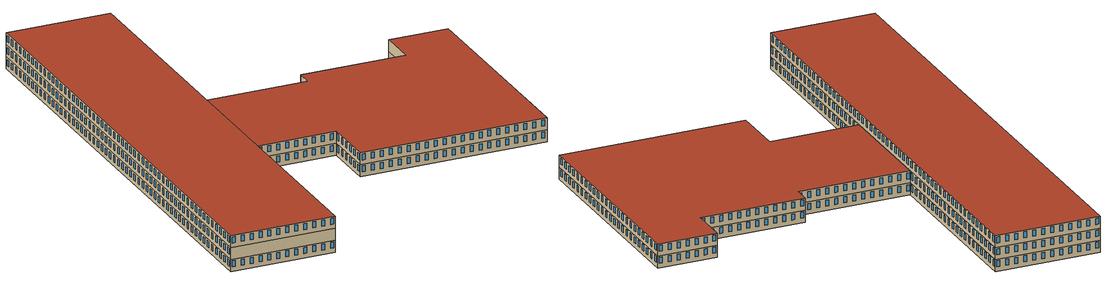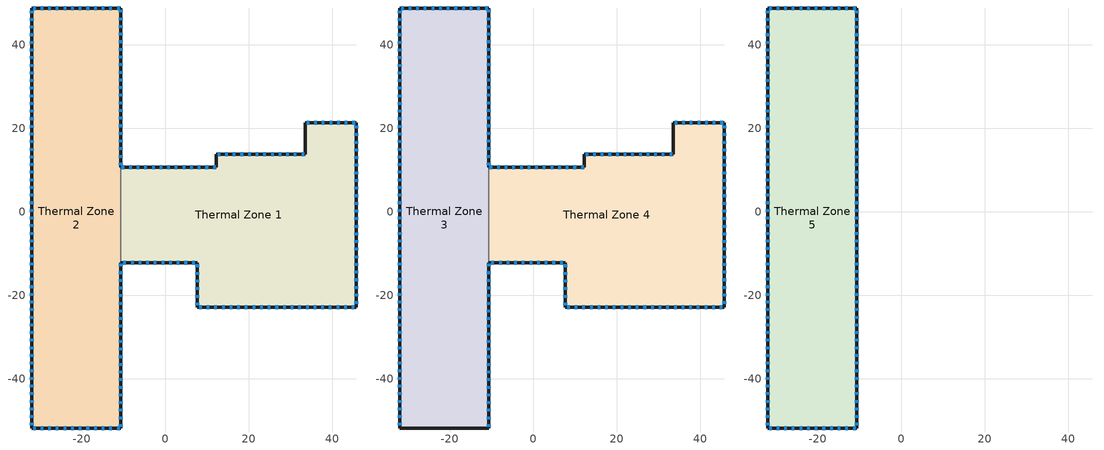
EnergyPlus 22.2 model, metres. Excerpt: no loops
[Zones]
Thermal Zone 1
 floor ground (Typical Insulated Carpeted 6in Slab Floor): 7.62,-22.86 7.62,-12.19 -10.67,-12.19 -10.67,10.67 12.19,10.67 12.19,13.72 33.53,13.72 33.53,21.34 45.72,21.34 45.72,-22.86 z0
 wall outside (Typical Insulated Steel Framed Exterior Wall R-6.41): -10.67,-12.19 7.62,-12.19 7.62,-22.86 45.72,-22.86 45.72,21.34 33.53,21.34 33.53,13.72 12.19,13.72 12.19,10.67 -10.67,10.67 z0:2.44
 wall to Thermal Zone 2 (Typical Interior Wall): -10.67,10.67 -10.67,-12.19 z0:2.44
 window (U 0.62 SHGC 0.41 Simple Glazing Window U-0.62 SHGC 0.41): 7.62,-12.65 7.62,-13.26 / 7.62,-14.48 7.62,-15.09 / 7.62,-16.31 7.62,-16.92 / 7.62,-18.14 7.62,-18.75 / 7.62,-19.96 7.62,-20.57 / 7.62,-21.79 7.62,-22.4 / -10.06,-12.19 -9.45,-12.19 / -8.23,-12.19 -7.62,-12.19 / -6.4,-12.19 -5.79,-12.19 / -4.57,-12.19 -3.96,-12.19 / -2.74,-12.19 -2.13,-12.19 / -0.91,-12.19 -0.3,-12.19 / 0.91,-12.19 1.52,-12.19 / 2.74,-12.19 3.35,-12.19 / 4.57,-12.19 5.18,-12.19 / 6.4,-12.19 7.01,-12.19 / 12.04,10.67 11.43,10.67 / 10.21,10.67 9.6,10.67 / 8.38,10.67 7.77,10.67 / 6.55,10.67 5.94,10.67 / 4.72,10.67 4.11,10.67 / 2.9,10.67 2.29,10.67 / 1.07,10.67 0.46,10.67 / -0.76,10.67 -1.37,10.67 / -2.59,10.67 -3.2,10.67 / -4.42,10.67 -5.03,10.67 / -6.25,10.67 -6.86,10.67 / -8.08,10.67 -8.69,10.67 / -9.91,10.67 -10.52,10.67 / 33.22,13.72 32.61,13.72 / 31.39,13.72 30.78,13.72 / 29.57,13.72 28.96,13.72 / 27.74,13.72 27.13,13.72 / 25.91,13.72 25.3,13.72 / 24.08,13.72 23.47,13.72 / 22.25,13.72 21.64,13.72 / 20.42,13.72 19.81,13.72 / 18.59,13.72 17.98,13.72 / 16.76,13.72 16.15,13.72 / 14.94,13.72 14.33,13.72 / 13.11,13.72 12.5,13.72 / 45.42,21.34 44.81,21.34 / 43.59,21.34 42.98,21.34 / 41.76,21.34 41.15,21.34 / 39.93,21.34 39.32,21.34 / 38.1,21.34 37.49,21.34 / 36.27,21.34 35.66,21.34 / 34.44,21.34 33.83,21.34 / 24.54,-22.86 25.15,-22.86 / 11.73,-22.86 12.34,-22.86 / 28.19,-22.86 28.8,-22.86 / 30.02,-22.86 30.63,-22.86 / 20.88,-22.86 21.49,-22.86 / 39.17,-22.86 39.78,-22.86 / 26.37,-22.86 26.97,-22.86 / 33.68,-22.86 34.29,-22.86 / 37.34,-22.86 37.95,-22.86 / 44.65,-22.86 45.26,-22.86 / 9.91,-22.86 10.52,-22.86 / 13.56,-22.86 14.17,-22.86 / 15.39,-22.86 16,-22.86 / 17.22,-22.86 17.83,-22.86 / 8.08,-22.86 8.69,-22.86 / 31.85,-22.86 32.46,-22.86 / 41,-22.86 41.61,-22.86 / 35.51,-22.86 36.12,-22.86 / 19.05,-22.86 19.66,-22.86 / 42.82,-22.86 43.43,-22.86 / 22.71,-22.86 23.32,-22.86 / 45.72,19.96 45.72,20.57 / 45.72,-5.64 45.72,-5.03 / 45.72,-1.98 45.72,-1.37 / 45.72,-0.15 45.72,0.46 / 45.72,8.99 45.72,9.6 / 45.72,10.82 45.72,11.43 / 45.72,14.48 45.72,15.09 / 45.72,-9.3 45.72,-8.69 / 45.72,-16.61 45.72,-16 / 45.72,7.16 45.72,7.77 / 45.72,18.14 45.72,18.75 / 45.72,-22.1 45.72,-21.49 / 45.72,-18.44 45.72,-17.83 / 45.72,12.65 45.72,13.26 / 45.72,-7.47 45.72,-6.86 / 45.72,-14.78 45.72,-14.17 / 45.72,-12.95 45.72,-12.34 / 45.72,1.68 45.72,2.29 / 45.72,5.33 45.72,5.94 / 45.72,3.51 45.72,4.11 / 45.72,16.31 45.72,16.92 / 45.72,-20.27 45.72,-19.66 / 45.72,-3.81 45.72,-3.2 / 45.72,-11.13 45.72,-10.52 z0.91:2.13
Thermal Zone 2
 floor ground (Typical Insulated Carpeted 6in Slab Floor): -32,-51.82 -32,48.77 -10.67,48.77 -10.67,10.67 -10.67,-12.19 -10.67,-51.82 z0
 wall outside (Typical Insulated Steel Framed Exterior Wall R-6.41): -10.67,10.67 -10.67,48.77 -32,48.77 -32,-51.82 -10.67,-51.82 -10.67,-12.19 z0:2.44
 window (U 0.62 SHGC 0.41 Simple Glazing Window U-0.62 SHGC 0.41): -32,35.36 -32,34.75 / -32,33.53 -32,32.92 / -32,31.7 -32,31.09 / -32,29.87 -32,29.26 / -32,28.04 -32,27.43 / -32,26.21 -32,25.6 / -32,24.38 -32,23.77 / -32,22.56 -32,21.95 / -32,20.73 -32,20.12 / -32,18.9 -32,18.29 / -32,17.07 -32,16.46 / -32,15.24 -32,14.63 / -32,13.41 -32,12.8 / -32,11.58 -32,10.97 / -32,9.75 -32,9.14 / -32,7.92 -32,7.32 / -32,6.1 -32,5.49 / -32,4.27 -32,3.66 / -32,2.44 -32,1.83 / -32,0.61 -32,0 / -32,48.16 -32,47.55 / -32,-1.22 -32,-1.83 / -32,-3.05 -32,-3.66 / -32,-4.88 -32,-5.49 / -32,-6.71 -32,-7.32 / -32,-8.53 -32,-9.14 / -32,-10.36 -32,-10.97 / -32,-12.19 -32,-12.8 / -32,-14.02 -32,-14.63 / -32,-15.85 -32,-16.46 / -32,-17.68 -32,-18.29 / -32,46.33 -32,45.72 / -32,-19.51 -32,-20.12 / -32,-21.34 -32,-21.95 / -32,-23.16 -32,-23.77 / -32,-24.99 -32,-25.6 / -32,-26.82 -32,-27.43 / -32,-28.65 -32,-29.26 / -32,-30.48 -32,-31.09 / -32,-32.31 -32,-32.92 / -32,-34.14 -32,-34.75 / -32,-35.97 -32,-36.58 / -32,44.5 -32,43.89 / -32,-37.8 -32,-38.4 / -32,-39.62 -32,-40.23 / -32,-41.45 -32,-42.06 / -32,-43.28 -32,-43.89 / -32,-45.11 -32,-45.72 / -32,-46.94 -32,-47.55 / -32,-48.77 -32,-49.38 / -32,-50.6 -32,-51.21 / -32,42.67 -32,42.06 / -32,40.84 -32,40.23 / -32,39.01 -32,38.4 / -32,37.19 -32,36.58 / -31.09,48.77 -31.7,48.77 / -29.26,48.77 -29.87,48.77 / -27.43,48.77 -28.04,48.77 / -25.6,48.77 -26.21,48.77 / -23.77,48.77 -24.38,48.77 / -21.95,48.77 -22.56,48.77 / -20.12,48.77 -20.73,48.77 / -18.29,48.77 -18.9,48.77 / -16.46,48.77 -17.07,48.77 / -14.63,48.77 -15.24,48.77 / -12.8,48.77 -13.41,48.77 / -10.97,48.77 -11.58,48.77 / -10.67,11.13 -10.67,11.73 / -10.67,12.95 -10.67,13.56 / -10.67,14.78 -10.67,15.39 / -10.67,16.61 -10.67,17.22 / -10.67,18.44 -10.67,19.05 / -10.67,20.27 -10.67,20.88 / -10.67,22.1 -10.67,22.71 / -10.67,23.93 -10.67,24.54 / -10.67,25.76 -10.67,26.37 / -10.67,27.58 -10.67,28.19 / -10.67,29.41 -10.67,30.02 / -10.67,31.24 -10.67,31.85 / -10.67,33.07 -10.67,33.68 / -10.67,34.9 -10.67,35.51 / -10.67,36.73 -10.67,37.34 / -10.67,38.56 -10.67,39.17 / -10.67,40.39 -10.67,41 / -10.67,42.21 -10.67,42.82 / -10.67,44.04 -10.67,44.65 / -10.67,45.87 -10.67,46.48 / -10.67,47.7 -10.67,48.31 / -18.9,-51.82 -18.29,-51.82 / -13.41,-51.82 -12.8,-51.82 / -11.58,-51.82 -10.97,-51.82 / -15.24,-51.82 -14.63,-51.82 / -31.7,-51.82 -31.09,-51.82 / -28.04,-51.82 -27.43,-51.82 / -26.21,-51.82 -25.6,-51.82 / -20.73,-51.82 -20.12,-51.82 / -17.07,-51.82 -16.46,-51.82 / -22.56,-51.82 -21.95,-51.82 / -29.87,-51.82 -29.26,-51.82 / -24.38,-51.82 -23.77,-51.82 / -10.67,-42.37 -10.67,-41.76 / -10.67,-40.54 -10.67,-39.93 / -10.67,-38.71 -10.67,-38.1 / -10.67,-36.88 -10.67,-36.27 / -10.67,-35.05 -10.67,-34.44 / -10.67,-33.22 -10.67,-32.61 / -10.67,-18.59 -10.67,-17.98 / -10.67,-29.57 -10.67,-28.96 / -10.67,-27.74 -10.67,-27.13 / -10.67,-22.25 -10.67,-21.64 / -10.67,-24.08 -10.67,-23.47 / -10.67,-31.39 -10.67,-30.78 / -10.67,-14.94 -10.67,-14.33 / -10.67,-13.11 -10.67,-12.5 / -10.67,-20.42 -10.67,-19.81 / -10.67,-16.76 -10.67,-16.15 / -10.67,-25.91 -10.67,-25.3 / -10.67,-51.51 -10.67,-50.9 / -10.67,-49.68 -10.67,-49.07 / -10.67,-47.85 -10.67,-47.24 / -10.67,-46.02 -10.67,-45.42 / -10.67,-44.2 -10.67,-43.59 z0.91:2.13
Thermal Zone 3
 floor to Thermal Zone 2 (Typical Interior Floor): -32,-51.82 -32,48.77 -10.67,48.77 -10.67,10.67 -10.67,-12.19 -10.67,-51.82 z2.44
 wall outside (Typical Insulated Steel Framed Exterior Wall R-6.41): -10.67,10.67 -10.67,48.77 -32,48.77 -32,-51.82 -10.67,-51.82 -10.67,-12.19 z2.44:4.88
 wall to Thermal Zone 4 (Typical Interior Wall): -10.67,-12.19 -10.67,10.67 z2.44:4.88
 window (U 0.62 SHGC 0.41 Simple Glazing Window U-0.62 SHGC 0.41): -32,48.16 -32,47.55 / -32,46.33 -32,45.72 / -32,44.5 -32,43.89 / -32,42.67 -32,42.06 / -32,40.84 -32,40.23 / -32,39.01 -32,38.4 / -32,37.19 -32,36.58 / -32,35.36 -32,34.75 / -32,33.53 -32,32.92 / -32,31.7 -32,31.09 / -32,29.87 -32,29.26 / -32,28.04 -32,27.43 / -32,26.21 -32,25.6 / -32,24.38 -32,23.77 / -32,22.56 -32,21.95 / -32,20.73 -32,20.12 / -32,18.9 -32,18.29 / -32,17.07 -32,16.46 / -32,15.24 -32,14.63 / -32,13.41 -32,12.8 / -32,11.58 -32,10.97 / -32,9.75 -32,9.14 / -32,7.92 -32,7.32 / -32,6.1 -32,5.49 / -32,4.27 -32,3.66 / -32,2.44 -32,1.83 / -32,0.61 -32,0 / -32,-1.22 -32,-1.83 / -32,-3.05 -32,-3.66 / -32,-4.88 -32,-5.49 / -32,-6.71 -32,-7.32 / -32,-8.53 -32,-9.14 / -32,-10.36 -32,-10.97 / -32,-12.19 -32,-12.8 / -32,-14.02 -32,-14.63 / -32,-15.85 -32,-16.46 / -32,-17.68 -32,-18.29 / -32,-19.51 -32,-20.12 / -32,-21.34 -32,-21.95 / -32,-23.16 -32,-23.77 / -32,-24.99 -32,-25.6 / -32,-26.82 -32,-27.43 / -32,-28.65 -32,-29.26 / -32,-30.48 -32,-31.09 / -32,-32.31 -32,-32.92 / -32,-34.14 -32,-34.75 / -32,-35.97 -32,-36.58 / -32,-37.8 -32,-38.4 / -32,-39.62 -32,-40.23 / -32,-41.45 -32,-42.06 / -32,-43.28 -32,-43.89 / -32,-45.11 -32,-45.72 / -32,-46.94 -32,-47.55 / -32,-48.77 -32,-49.38 / -32,-50.6 -32,-51.21 / -31.09,48.77 -31.7,48.77 / -29.26,48.77 -29.87,48.77 / -27.43,48.77 -28.04,48.77 / -25.6,48.77 -26.21,48.77 / -23.77,48.77 -24.38,48.77 / -21.95,48.77 -22.56,48.77 / -20.12,48.77 -20.73,48.77 / -18.29,48.77 -18.9,48.77 / -16.46,48.77 -17.07,48.77 / -14.63,48.77 -15.24,48.77 / -12.8,48.77 -13.41,48.77 / -10.97,48.77 -11.58,48.77 / -10.67,11.13 -10.67,11.73 / -10.67,12.95 -10.67,13.56 / -10.67,14.78 -10.67,15.39 / -10.67,16.61 -10.67,17.22 / -10.67,18.44 -10.67,19.05 / -10.67,20.27 -10.67,20.88 / -10.67,22.1 -10.67,22.71 / -10.67,23.93 -10.67,24.54 / -10.67,25.76 -10.67,26.37 / -10.67,27.58 -10.67,28.19 / -10.67,29.41 -10.67,30.02 / -10.67,31.24 -10.67,31.85 / -10.67,33.07 -10.67,33.68 / -10.67,34.9 -10.67,35.51 / -10.67,36.73 -10.67,37.34 / -10.67,38.56 -10.67,39.17 / -10.67,40.39 -10.67,41 / -10.67,42.21 -10.67,42.82 / -10.67,44.04 -10.67,44.65 / -10.67,45.87 -10.67,46.48 / -10.67,47.7 -10.67,48.31 / -10.67,-51.51 -10.67,-50.9 / -10.67,-49.68 -10.67,-49.07 / -10.67,-47.85 -10.67,-47.24 / -10.67,-46.02 -10.67,-45.42 / -10.67,-44.2 -10.67,-43.59 / -10.67,-42.37 -10.67,-41.76 / -10.67,-40.54 -10.67,-39.93 / -10.67,-38.71 -10.67,-38.1 / -10.67,-36.88 -10.67,-36.27 / -10.67,-35.05 -10.67,-34.44 / -10.67,-33.22 -10.67,-32.61 / -10.67,-31.39 -10.67,-30.78 / -10.67,-29.57 -10.67,-28.96 / -10.67,-27.74 -10.67,-27.13 / -10.67,-25.91 -10.67,-25.3 / -10.67,-24.08 -10.67,-23.47 / -10.67,-22.25 -10.67,-21.64 / -10.67,-20.42 -10.67,-19.81 / -10.67,-18.59 -10.67,-17.98 / -10.67,-16.76 -10.67,-16.15 / -10.67,-14.94 -10.67,-14.33 / -10.67,-13.11 -10.67,-12.5 z3.35:4.57
Thermal Zone 4
 floor to Thermal Zone 1 (Typical Interior Floor): 7.62,-22.86 7.62,-12.19 -10.67,-12.19 -10.67,10.67 12.19,10.67 12.19,13.72 33.53,13.72 33.53,21.34 45.72,21.34 45.72,-22.86 z2.44
 wall outside (Typical Insulated Steel Framed Exterior Wall R-6.41): -10.67,-12.19 7.62,-12.19 7.62,-22.86 45.72,-22.86 45.72,21.34 33.53,21.34 33.53,13.72 12.19,13.72 12.19,10.67 -10.67,10.67 z2.44:4.88
 window (U 0.62 SHGC 0.41 Simple Glazing Window U-0.62 SHGC 0.41): 7.62,-12.65 7.62,-13.26 / 7.62,-14.48 7.62,-15.09 / 7.62,-16.31 7.62,-16.92 / 7.62,-18.14 7.62,-18.75 / 7.62,-19.96 7.62,-20.57 / 7.62,-21.79 7.62,-22.4 / -10.06,-12.19 -9.45,-12.19 / -8.23,-12.19 -7.62,-12.19 / -6.4,-12.19 -5.79,-12.19 / -4.57,-12.19 -3.96,-12.19 / -2.74,-12.19 -2.13,-12.19 / 0.91,-12.19 1.52,-12.19 / 2.74,-12.19 3.35,-12.19 / 4.57,-12.19 5.18,-12.19 / 6.4,-12.19 7.01,-12.19 / -0.91,-12.19 -0.3,-12.19 / 24.08,13.72 23.47,13.72 / 16.76,13.72 16.15,13.72 / 13.11,13.72 12.5,13.72 / 27.74,13.72 27.13,13.72 / 31.39,13.72 30.78,13.72 / 22.25,13.72 21.64,13.72 / 20.42,13.72 19.81,13.72 / 25.91,13.72 25.3,13.72 / 18.59,13.72 17.98,13.72 / 14.94,13.72 14.33,13.72 / 33.22,13.72 32.61,13.72 / 29.57,13.72 28.96,13.72 / 39.93,21.34 39.32,21.34 / 36.27,21.34 35.66,21.34 / 41.76,21.34 41.15,21.34 / 38.1,21.34 37.49,21.34 / 45.42,21.34 44.81,21.34 / 43.59,21.34 42.98,21.34 / 34.44,21.34 33.83,21.34 / 45.72,12.65 45.72,13.26 / 45.72,-0.15 45.72,0.46 / 45.72,1.68 45.72,2.29 / 45.72,10.82 45.72,11.43 / 45.72,16.31 45.72,16.92 / 45.72,-11.13 45.72,-10.52 / 45.72,-5.64 45.72,-5.03 / 45.72,3.51 45.72,4.11 / 45.72,8.99 45.72,9.6 / 45.72,14.48 45.72,15.09 / 45.72,5.33 45.72,5.94 / 45.72,-3.81 45.72,-3.2 / 45.72,18.14 45.72,18.75 / 45.72,-20.27 45.72,-19.66 / 45.72,19.96 45.72,20.57 / 45.72,-18.44 45.72,-17.83 / 45.72,-22.1 45.72,-21.49 / 45.72,-16.61 45.72,-16 / 45.72,-14.78 45.72,-14.17 / 45.72,-12.95 45.72,-12.34 / 45.72,-9.3 45.72,-8.69 / 45.72,-7.47 45.72,-6.86 / 45.72,-1.98 45.72,-1.37 / 45.72,7.16 45.72,7.77 / 8.08,-22.86 8.69,-22.86 / 9.91,-22.86 10.52,-22.86 / 11.73,-22.86 12.34,-22.86 / 13.56,-22.86 14.17,-22.86 / 15.39,-22.86 16,-22.86 / 39.17,-22.86 39.78,-22.86 / 20.88,-22.86 21.49,-22.86 / 19.05,-22.86 19.66,-22.86 / 44.65,-22.86 45.26,-22.86 / 31.85,-22.86 32.46,-22.86 / 26.37,-22.86 26.97,-22.86 / 17.22,-22.86 17.83,-22.86 / 24.54,-22.86 25.15,-22.86 / 37.34,-22.86 37.95,-22.86 / 33.68,-22.86 34.29,-22.86 / 35.51,-22.86 36.12,-22.86 / 41,-22.86 41.61,-22.86 / 28.19,-22.86 28.8,-22.86 / 42.82,-22.86 43.43,-22.86 / 30.02,-22.86 30.63,-22.86 / 22.71,-22.86 23.32,-22.86 / 12.04,10.67 11.43,10.67 / 10.21,10.67 9.6,10.67 / 8.38,10.67 7.77,10.67 / 6.55,10.67 5.94,10.67 / 4.72,10.67 4.11,10.67 / -4.42,10.67 -5.03,10.67 / -0.76,10.67 -1.37,10.67 / -2.59,10.67 -3.2,10.67 / -6.25,10.67 -6.86,10.67 / 1.07,10.67 0.46,10.67 / -9.91,10.67 -10.52,10.67 / 2.9,10.67 2.29,10.67 / -8.08,10.67 -8.69,10.67 z3.35:4.57
 roof outside (Typical IEAD Roof R-13.89): 45.72,-22.86 45.72,21.34 33.53,21.34 33.53,13.72 12.19,13.72 12.19,10.67 -10.67,10.67 -10.67,-12.19 7.62,-12.19 7.62,-22.86 z4.88
Thermal Zone 5
 floor to Thermal Zone 3 (Typical Interior Floor): -32,-51.82 -32,48.77 -10.67,48.77 -10.67,-51.82 z4.88
 wall outside (Typical Insulated Steel Framed Exterior Wall R-6.41): -32,48.77 -32,-51.82 -10.67,-51.82 -10.67,48.77 -32,48.77 z4.88:7.32
 window (U 0.62 SHGC 0.41 Simple Glazing Window U-0.62 SHGC 0.41): -32,48.16 -32,47.55 / -32,46.33 -32,45.72 / -32,44.5 -32,43.89 / -32,42.67 -32,42.06 / -32,40.84 -32,40.23 / -32,39.01 -32,38.4 / -32,37.19 -32,36.58 / -32,35.36 -32,34.75 / -32,33.53 -32,32.92 / -32,31.7 -32,31.09 / -32,29.87 -32,29.26 / -32,28.04 -32,27.43 / -32,26.21 -32,25.6 / -32,24.38 -32,23.77 / -32,22.56 -32,21.95 / -32,20.73 -32,20.12 / -32,18.9 -32,18.29 / -32,17.07 -32,16.46 / -32,15.24 -32,14.63 / -32,13.41 -32,12.8 / -32,11.58 -32,10.97 / -32,9.75 -32,9.14 / -32,7.92 -32,7.32 / -32,6.1 -32,5.49 / -32,4.27 -32,3.66 / -32,2.44 -32,1.83 / -32,0.61 -32,0 / -32,-1.22 -32,-1.83 / -32,-3.05 -32,-3.66 / -32,-4.88 -32,-5.49 / -32,-6.71 -32,-7.32 / -32,-8.53 -32,-9.14 / -32,-10.36 -32,-10.97 / -32,-12.19 -32,-12.8 / -32,-14.02 -32,-14.63 / -32,-15.85 -32,-16.46 / -32,-17.68 -32,-18.29 / -32,-19.51 -32,-20.12 / -32,-21.34 -32,-21.95 / -32,-23.16 -32,-23.77 / -32,-24.99 -32,-25.6 / -32,-26.82 -32,-27.43 / -32,-28.65 -32,-29.26 / -32,-30.48 -32,-31.09 / -32,-32.31 -32,-32.92 / -32,-34.14 -32,-34.75 / -32,-35.97 -32,-36.58 / -32,-37.8 -32,-38.4 / -32,-39.62 -32,-40.23 / -32,-41.45 -32,-42.06 / -32,-43.28 -32,-43.89 / -32,-45.11 -32,-45.72 / -32,-46.94 -32,-47.55 / -32,-48.77 -32,-49.38 / -32,-50.6 -32,-51.21 / -31.09,48.77 -31.7,48.77 / -29.26,48.77 -29.87,48.77 / -27.43,48.77 -28.04,48.77 / -25.6,48.77 -26.21,48.77 / -23.77,48.77 -24.38,48.77 / -21.95,48.77 -22.56,48.77 / -20.12,48.77 -20.73,48.77 / -18.29,48.77 -18.9,48.77 / -16.46,48.77 -17.07,48.77 / -14.63,48.77 -15.24,48.77 / -12.8,48.77 -13.41,48.77 / -10.97,48.77 -11.58,48.77 / -10.67,-51.21 -10.67,-50.6 / -10.67,-49.38 -10.67,-48.77 / -10.67,-47.55 -10.67,-46.94 / -10.67,-45.72 -10.67,-45.11 / -10.67,-43.89 -10.67,-43.28 / -10.67,-42.06 -10.67,-41.45 / -10.67,-40.23 -10.67,-39.62 / -10.67,-38.4 -10.67,-37.8 / -10.67,-36.58 -10.67,-35.97 / -10.67,-34.75 -10.67,-34.14 / -10.67,-32.92 -10.67,-32.31 / -10.67,-31.09 -10.67,-30.48 / -10.67,-29.26 -10.67,-28.65 / -10.67,-27.43 -10.67,-26.82 / -10.67,-25.6 -10.67,-24.99 / -10.67,-23.77 -10.67,-23.16 / -10.67,-21.95 -10.67,-21.34 / -10.67,-20.12 -10.67,-19.51 / -10.67,-18.29 -10.67,-17.68 / -10.67,-16.46 -10.67,-15.85 / -10.67,-14.63 -10.67,-14.02 / -10.67,-12.8 -10.67,-12.19 / -10.67,-10.97 -10.67,-10.36 / -10.67,-9.14 -10.67,-8.53 / -10.67,-7.32 -10.67,-6.71 / -10.67,-5.49 -10.67,-4.88 / -10.67,-3.66 -10.67,-3.05 / -10.67,-1.83 -10.67,-1.22 / -10.67,0 -10.67,0.61 / -10.67,1.83 -10.67,2.44 / -10.67,3.66 -10.67,4.27 / -10.67,5.49 -10.67,6.1 / -10.67,7.32 -10.67,7.92 / -10.67,9.14 -10.67,9.75 / -10.67,10.97 -10.67,11.58 / -10.67,12.8 -10.67,13.41 / -10.67,14.63 -10.67,15.24 / -10.67,16.46 -10.67,17.07 / -10.67,18.29 -10.67,18.9 / -10.67,20.12 -10.67,20.73 / -10.67,21.95 -10.67,22.56 / -10.67,23.77 -10.67,24.38 / -10.67,25.6 -10.67,26.21 / -10.67,27.43 -10.67,28.04 / -10.67,29.26 -10.67,29.87 / -10.67,31.09 -10.67,31.7 / -10.67,32.92 -10.67,33.53 / -10.67,34.75 -10.67,35.36 / -10.67,36.58 -10.67,37.19 / -10.67,38.4 -10.67,39.01 / -10.67,40.23 -10.67,40.84 / -10.67,42.06 -10.67,42.67 / -10.67,43.89 -10.67,44.5 / -10.67,45.72 -10.67,46.33 / -10.67,47.55 -10.67,48.16 / -11.58,-51.82 -10.97,-51.82 / -13.41,-51.82 -12.8,-51.82 / -15.24,-51.82 -14.63,-51.82 / -17.07,-51.82 -16.46,-51.82 / -18.9,-51.82 -18.29,-51.82 / -20.73,-51.82 -20.12,-51.82 / -22.56,-51.82 -21.95,-51.82 / -24.38,-51.82 -23.77,-51.82 / -26.21,-51.82 -25.6,-51.82 / -28.04,-51.82 -27.43,-51.82 / -29.87,-51.82 -29.26,-51.82 / -31.7,-51.82 -31.09,-51.82 z5.79:7.01
 roof outside (Typical IEAD Roof R-13.89): -10.67,-51.82 -10.67,48.77 -32,48.77 -32,-51.82 z7.32
[Building]
PrimarySchool DOE Ref Pre-1980 5A: North Axis {deg}=-9.80221
[Site:Location]
Stewart Field: Latitude {deg}=41.5; Longitude {deg}=-74.1; Time Zone {hr}=-5; Elevation {m}=177
[SizingPeriod:DesignDay] Day of Month=21; Dry-Bulb Temperature Range Modifier Type=DefaultMultipliers; Barometric Pressure {Pa}=99217; Rain Indicator=No; Snow Indicator=No; Daylight Saving Time Indicator=No; Begin Environment Reset Mode=FullResetAtBeginEnvironment
Name | Month | Day Type | Maximum Dry-Bulb Temperature {C} | Daily Dry-Bulb Temperature Range {deltaC} | Humidity Condition Type | Wetbulb or DewPoint at Maximum Dry-Bulb {C} | Wind Speed {m/s} | Wind Direction {deg} | Solar Model Indicator | ASHRAE Clear Sky Optical Depth for Beam Irradiance (taub) | ASHRAE Clear Sky Optical Depth for Diffuse Irradiance (taud) | Enthalpy at Maximum Dry-Bulb {J/kg} | Sky Clearness
Stewart Field Ann Clg .4% Condns DB=>MWB | 7 | SummerDesignDay | 32.1 | 10.3 | Wetbulb | 22.5 | 4.8 | 240 | ASHRAETau | 0.476 | 1.96
Stewart Field Ann Clg .4% Condns DP=>MDB | 7 | SummerDesignDay | 27.1 | 10.3 | Dewpoint | 22.9 | 4.8 | 240 | ASHRAETau | 0.476 | 1.96
Stewart Field Ann Clg .4% Condns Enth=>MDB | 7 | SummerDesignDay | 29.3 | 10.3 | Enthalpy |  | 4.8 | 240 | ASHRAETau | 0.476 | 1.96 | 74600
Stewart Field Ann Clg .4% Condns WB=>MDB | 7 | SummerDesignDay | 29.2 | 10.3 | Wetbulb | 24.5 | 4.8 | 240 | ASHRAETau | 0.476 | 1.96
Stewart Field Ann Htg 99.6% Condns DB | 1 | WinterDesignDay | -15.8 | 0 | Wetbulb | -15.8 | 3.7 | 290 | ASHRAEClearSky |  |  |  | 0
Stewart Field Ann Htg Wind 99.6% Condns WS=>MCDB | 1 | WinterDesignDay | -1.1 | 0 | Wetbulb | -1.1 | 12.9 | 290 | ASHRAEClearSky |  |  |  | 0
Stewart Field Ann Hum_n 99.6% Condns DP=>MCDB | 1 | WinterDesignDay | -13.5 | 0 | Dewpoint | -22.9 | 3.7 | 290 | ASHRAEClearSky |  |  |  | 0
[Material] Thermal Absorptance=0.9; Solar Absorptance=0.7
Name | Roughness | Thickness {m} | Conductivity {W/m-K} | Density {kg/m3} | Specific Heat {J/kg-K} | Visible Absorptance
100mm Normalweight concrete floor | MediumRough | 0.1016 | 2.31045 | 2322 | 832.557 | 0.7
25mm Stucco | Smooth | 0.0254 | 0.72 | 1856 | 840 | 0.7
5/8 in. Gypsum Board | MediumSmooth | 0.0159 | 0.16 | 800 | 1090 | 0.7
6 in. Normalweight Concrete Floor | MediumRough | 0.1524 | 2.31 | 2322 | 832 | 0.7
G01 13mm gypsum board | Smooth | 0.0127 | 0.160031 | 800.001 | 1090.73 | 0.5
Metal Roof Surface | Smooth | 0.0008 | 45.28 | 7824 | 500 | 0.7
Roof Membrane | VeryRough | 0.0095 | 0.16 | 1121.29 | 1460 | 0.7
[Material:NoMass] Roughness=Smooth; Thermal Absorptance=0.9; Solar Absorptance=0.7
Name | Thermal Resistance {m2-K/W} | Visible Absorptance
CP02 CARPET PAD; Typical Carpet Pad | 0.21648 | 0.8
Typical Insulation R-12.77 | 2.24922 | 0.7
Typical Insulation R-4.23 | 0.74519 | 0.7
[WindowMaterial:SimpleGlazingSystem]
U 0.62 SHGC 0.41 Simple Glazing U-0.62 SHGC 0.41: U-Factor {W/m2-K}=3.52052; Solar Heat Gain Coefficient=0.41; Visible Transmittance=0.32
[Construction]
Typical IEAD Roof R-13.89: Roof Membrane, Typical Insulation R-12.77, Metal Roof Surface
Typical Insulated Carpeted 6in Slab Floor: 6 in. Normalweight Concrete Floor, Typical Carpet Pad
Typical Insulated Steel Framed Exterior Wall R-6.41: 25mm Stucco, 5/8 in. Gypsum Board, Typical Insulation R-4.23, 5/8 in. Gypsum Board
Typical Interior Floor: 100mm Normalweight concrete floor, CP02 CARPET PAD
Typical Interior Wall: G01 13mm gypsum board, G01 13mm gypsum board
U 0.62 SHGC 0.41 Simple Glazing Window U-0.62 SHGC 0.41: U 0.62 SHGC 0.41 Simple Glazing U-0.62 SHGC 0.41
[Zone] Multiplier=1; Part of Total Floor Area=Yes
Thermal Zone 1; Thermal Zone 2; Thermal Zone 3; Thermal Zone 4; Thermal Zone 5
[Space] Space Type=PrimarySchool Classroom - DOE Ref Pre-1980
Name | Zone
Space 1 - 2 | Thermal Zone 1
Space 1 - 1 | Thermal Zone 2
Space 2 - 1 | Thermal Zone 3
Space 2 - 2 | Thermal Zone 4
Space 3 - 1 | Thermal Zone 5
[SpaceList]
PrimarySchool Classroom - DOE Ref Pre-1980: Space 1 - 1, Space 1 - 2, Space 3 - 1, Space 2 - 2, Space 2 - 1
[Lights]
PrimarySchool Classroom Lights: Zone or ZoneList or Space or SpaceList=PrimarySchool Classroom - DOE Ref Pre-1980; Schedule=PrimarySchool Bldg Light; Design Level Calculation Method=Watts/Area; Watts per Zone Floor Area {W/m2}=21.5278; Return Air Fraction=0; Fraction Radiant=0.37; Fraction Visible=0.2; Fraction Replaceable=0
[People]
PrimarySchool Classroom People: Zone or ZoneList or Space or SpaceList=PrimarySchool Classroom - DOE Ref Pre-1980; Number of People Schedule=PrimarySchool Bldg Occ; Number of People Calculation Method=People/Area; People per Floor Area {person/m2}=0.249938; Fraction Radiant=0.3; Activity Level Schedule=PrimarySchool Activity; Work Efficiency Schedule=Work Efficiency Schedule; Clothing Insulation Schedule=Clothing Schedule; Air Velocity Schedule=Air Velocity Schedule
[ElectricEquipment]
PrimarySchool Classroom Elec Equip: Zone or ZoneList or Space or SpaceList=PrimarySchool Classroom - DOE Ref Pre-1980; Schedule=PrimarySchool Bldg Equip; Design Level Calculation Method=Watts/Area; Watts per Zone Floor Area {W/m2}=14.9618; Fraction Latent=0; Fraction Radiant=0.5; Fraction Lost=0
[ZoneInfiltration:DesignFlowRate]
PrimarySchool Classroom Infiltration: Zone or ZoneList or Space or SpaceList=PrimarySchool Classroom - DOE Ref Pre-1980; Schedule=PrimarySchool Infil; Design Flow Rate Calculation Method=Flow/ExteriorWallArea; Flow Rate per Exterior Surface Area {m3/s-m2}=0.00113386
[AvailabilityManager:Scheduled]
Name | Schedule
Packaged Rooftop Air Conditioner Availability Manager; Air Loop HVAC Outdoor Air System 1 Availability Manager; Air Loop HVAC Outdoor Air System 2 Availability Manager; Air Loop HVAC Outdoor Air System 3 Availability Manager | Always On Discrete
Packaged Rooftop Air Conditioner 1 Availability Manager | Always On Discrete 1
Packaged Rooftop Air Conditioner 2 Availability Manager | Always On Discrete 2
[Schedule:Day:Interval]
PrimarySchool Bldg Light Wknd Day; PrimarySchool Bldg Light Wknd Day 1; PrimarySchool Bldg Light Wknd Day 2; PrimarySchool Bldg Light Winter Design Day: No, 24:00, 0.1773
PrimarySchool Bldg Light Default; PrimarySchool Bldg Light Wkdy Day 1; PrimarySchool Bldg Light Summer Design Day: No, 07:00, 0.1773, 21:00, 0.9, 24:00, 0.1773
PrimarySchool Bldg Light Wkdy Day: No, 08:00, 0.1773, 20:00, 0.5, 24:00, 0.1773
PrimarySchool Bldg Occ Wknd Day; PrimarySchool Bldg Occ Wknd Day 1; PrimarySchool Bldg Occ Wknd Day 2; PrimarySchool Bldg Occ Winter Design Day; Work Efficiency Schedule Default: No, 24:00, 0
PrimarySchool Bldg Occ Default; PrimarySchool Bldg Occ Wkdy Day 1; PrimarySchool Bldg Occ Summer Design Day: No, 08:00, 0, 16:00, 0.75, 21:00, 0.15, 24:00, 0
PrimarySchool Bldg Occ Wkdy Day: No, 08:00, 0, 21:00, 0.15, 24:00, 0
PrimarySchool Activity Default; PrimarySchool Activity Summer Design Day; PrimarySchool Activity Winter Design Day: No, 24:00, 120
Clothing Schedule Default Winter Clothes: No, 24:00, 1
Air Velocity Schedule Default: No, 24:00, 0.2
PrimarySchool Bldg Equip Wknd Day; PrimarySchool Bldg Equip Wknd Day 2; PrimarySchool Bldg Equip Winter Design Day: No, 24:00, 0.35
PrimarySchool Bldg Equip Default; PrimarySchool Bldg Equip Wkdy Day 1; PrimarySchool Bldg Equip Summer Design Day: No, 08:00, 0.35, 17:00, 0.95, 24:00, 0.35
PrimarySchool Bldg Equip Wknd Day 1: No, 24:00, 0.25
PrimarySchool Bldg Equip Wkdy Day: No, 08:00, 0.25, 17:00, 0.5, 24:00, 0.25
PrimarySchool Infil Default; PrimarySchool Infil Summer Design Day; PrimarySchool Infil Winter Design Day: No, 07:00, 1, 21:00, 0.5, 24:00, 1
[Schedule:Week:Daily]
PrimarySchool Bldg Light Week Rule - Jan1-Jun24: PrimarySchool Bldg Light Wknd Day, PrimarySchool Bldg Light Default, PrimarySchool Bldg Light Default, PrimarySchool Bldg Light Default, PrimarySchool Bldg Light Default, PrimarySchool Bldg Light Default, PrimarySchool Bldg Light Wknd Day, PrimarySchool Bldg Light Default, PrimarySchool Bldg Light Summer Design Day, PrimarySchool Bldg Light Winter Design Day, PrimarySchool Bldg Light Default, PrimarySchool Bldg Light Default
PrimarySchool Bldg Light Week Rule - Jun25-Jul1: PrimarySchool Bldg Light Wknd Day, PrimarySchool Bldg Light Default, PrimarySchool Bldg Light Default, PrimarySchool Bldg Light Default, PrimarySchool Bldg Light Default, PrimarySchool Bldg Light Default, PrimarySchool Bldg Light Wknd Day 1, PrimarySchool Bldg Light Default, PrimarySchool Bldg Light Summer Design Day, PrimarySchool Bldg Light Winter Design Day, PrimarySchool Bldg Light Default, PrimarySchool Bldg Light Default
PrimarySchool Bldg Light Week Rule - Jul2-Aug26: PrimarySchool Bldg Light Wknd Day 1, PrimarySchool Bldg Light Wkdy Day, PrimarySchool Bldg Light Wkdy Day, PrimarySchool Bldg Light Wkdy Day, PrimarySchool Bldg Light Wkdy Day, PrimarySchool Bldg Light Wkdy Day, PrimarySchool Bldg Light Wknd Day 1, PrimarySchool Bldg Light Default, PrimarySchool Bldg Light Summer Design Day, PrimarySchool Bldg Light Winter Design Day, PrimarySchool Bldg Light Default, PrimarySchool Bldg Light Default
PrimarySchool Bldg Light Week Rule - Aug27-Sep2: PrimarySchool Bldg Light Wknd Day 1, PrimarySchool Bldg Light Wkdy Day, PrimarySchool Bldg Light Wkdy Day, PrimarySchool Bldg Light Wkdy Day, PrimarySchool Bldg Light Wkdy Day, PrimarySchool Bldg Light Wkdy Day 1, PrimarySchool Bldg Light Wknd Day 2, PrimarySchool Bldg Light Default, PrimarySchool Bldg Light Summer Design Day, PrimarySchool Bldg Light Winter Design Day, PrimarySchool Bldg Light Default, PrimarySchool Bldg Light Default
PrimarySchool Bldg Light Week Rule - Sep3-Dec31: PrimarySchool Bldg Light Wknd Day 2, PrimarySchool Bldg Light Wkdy Day 1, PrimarySchool Bldg Light Wkdy Day 1, PrimarySchool Bldg Light Wkdy Day 1, PrimarySchool Bldg Light Wkdy Day 1, PrimarySchool Bldg Light Wkdy Day 1, PrimarySchool Bldg Light Wknd Day 2, PrimarySchool Bldg Light Default, PrimarySchool Bldg Light Summer Design Day, PrimarySchool Bldg Light Winter Design Day, PrimarySchool Bldg Light Default, PrimarySchool Bldg Light Default
PrimarySchool Bldg Occ Week Rule - Jan1-Jun24: PrimarySchool Bldg Occ Wknd Day, PrimarySchool Bldg Occ Default, PrimarySchool Bldg Occ Default, PrimarySchool Bldg Occ Default, PrimarySchool Bldg Occ Default, PrimarySchool Bldg Occ Default, PrimarySchool Bldg Occ Wknd Day, PrimarySchool Bldg Occ Default, PrimarySchool Bldg Occ Summer Design Day, PrimarySchool Bldg Occ Winter Design Day, PrimarySchool Bldg Occ Default, PrimarySchool Bldg Occ Default
PrimarySchool Bldg Occ Week Rule - Jun25-Jul1: PrimarySchool Bldg Occ Wknd Day, PrimarySchool Bldg Occ Default, PrimarySchool Bldg Occ Default, PrimarySchool Bldg Occ Default, PrimarySchool Bldg Occ Default, PrimarySchool Bldg Occ Default, PrimarySchool Bldg Occ Wknd Day 1, PrimarySchool Bldg Occ Default, PrimarySchool Bldg Occ Summer Design Day, PrimarySchool Bldg Occ Winter Design Day, PrimarySchool Bldg Occ Default, PrimarySchool Bldg Occ Default
PrimarySchool Bldg Occ Week Rule - Jul2-Aug26: PrimarySchool Bldg Occ Wknd Day 1, PrimarySchool Bldg Occ Wkdy Day, PrimarySchool Bldg Occ Wkdy Day, PrimarySchool Bldg Occ Wkdy Day, PrimarySchool Bldg Occ Wkdy Day, PrimarySchool Bldg Occ Wkdy Day, PrimarySchool Bldg Occ Wknd Day 1, PrimarySchool Bldg Occ Default, PrimarySchool Bldg Occ Summer Design Day, PrimarySchool Bldg Occ Winter Design Day, PrimarySchool Bldg Occ Default, PrimarySchool Bldg Occ Default
PrimarySchool Bldg Occ Week Rule - Aug27-Sep2: PrimarySchool Bldg Occ Wknd Day 1, PrimarySchool Bldg Occ Wkdy Day, PrimarySchool Bldg Occ Wkdy Day, PrimarySchool Bldg Occ Wkdy Day, PrimarySchool Bldg Occ Wkdy Day, PrimarySchool Bldg Occ Wkdy Day 1, PrimarySchool Bldg Occ Wknd Day 2, PrimarySchool Bldg Occ Default, PrimarySchool Bldg Occ Summer Design Day, PrimarySchool Bldg Occ Winter Design Day, PrimarySchool Bldg Occ Default, PrimarySchool Bldg Occ Default
PrimarySchool Bldg Occ Week Rule - Sep3-Dec31: PrimarySchool Bldg Occ Wknd Day 2, PrimarySchool Bldg Occ Wkdy Day 1, PrimarySchool Bldg Occ Wkdy Day 1, PrimarySchool Bldg Occ Wkdy Day 1, PrimarySchool Bldg Occ Wkdy Day 1, PrimarySchool Bldg Occ Wkdy Day 1, PrimarySchool Bldg Occ Wknd Day 2, PrimarySchool Bldg Occ Default, PrimarySchool Bldg Occ Summer Design Day, PrimarySchool Bldg Occ Winter Design Day, PrimarySchool Bldg Occ Default, PrimarySchool Bldg Occ Default
PrimarySchool Activity Week Rule - Jan1-Dec31: PrimarySchool Activity Default, PrimarySchool Activity Default, PrimarySchool Activity Default, PrimarySchool Activity Default, PrimarySchool Activity Default, PrimarySchool Activity Default, PrimarySchool Activity Default, PrimarySchool Activity Default, PrimarySchool Activity Summer Design Day, PrimarySchool Activity Winter Design Day, PrimarySchool Activity Default, PrimarySchool Activity Default
Work Efficiency Schedule Week Rule - Jan1-Dec31: Work Efficiency Schedule Default, Work Efficiency Schedule Default, Work Efficiency Schedule Default, Work Efficiency Schedule Default, Work Efficiency Schedule Default, Work Efficiency Schedule Default, Work Efficiency Schedule Default, Work Efficiency Schedule Default, Work Efficiency Schedule Default, Work Efficiency Schedule Default, Work Efficiency Schedule Default, Work Efficiency Schedule Default
Clothing Schedule Week Rule - Jan1-Dec31: Clothing Schedule Default Winter Clothes, Clothing Schedule Default Winter Clothes, Clothing Schedule Default Winter Clothes, Clothing Schedule Default Winter Clothes, Clothing Schedule Default Winter Clothes, Clothing Schedule Default Winter Clothes, Clothing Schedule Default Winter Clothes, Clothing Schedule Default Winter Clothes, Clothing Schedule Default Winter Clothes, Clothing Schedule Default Winter Clothes, Clothing Schedule Default Winter Clothes, Clothing Schedule Default Winter Clothes
Air Velocity Schedule Week Rule - Jan1-Dec31: Air Velocity Schedule Default, Air Velocity Schedule Default, Air Velocity Schedule Default, Air Velocity Schedule Default, Air Velocity Schedule Default, Air Velocity Schedule Default, Air Velocity Schedule Default, Air Velocity Schedule Default, Air Velocity Schedule Default, Air Velocity Schedule Default, Air Velocity Schedule Default, Air Velocity Schedule Default
PrimarySchool Bldg Equip Week Rule - Jan1-Jun24: PrimarySchool Bldg Equip Wknd Day, PrimarySchool Bldg Equip Default, PrimarySchool Bldg Equip Default, PrimarySchool Bldg Equip Default, PrimarySchool Bldg Equip Default, PrimarySchool Bldg Equip Default, PrimarySchool Bldg Equip Wknd Day, PrimarySchool Bldg Equip Default, PrimarySchool Bldg Equip Summer Design Day, PrimarySchool Bldg Equip Winter Design Day, PrimarySchool Bldg Equip Default, PrimarySchool Bldg Equip Default
PrimarySchool Bldg Equip Week Rule - Jun25-Jul1: PrimarySchool Bldg Equip Wknd Day, PrimarySchool Bldg Equip Default, PrimarySchool Bldg Equip Default, PrimarySchool Bldg Equip Default, PrimarySchool Bldg Equip Default, PrimarySchool Bldg Equip Default, PrimarySchool Bldg Equip Wknd Day 1, PrimarySchool Bldg Equip Default, PrimarySchool Bldg Equip Summer Design Day, PrimarySchool Bldg Equip Winter Design Day, PrimarySchool Bldg Equip Default, PrimarySchool Bldg Equip Default
PrimarySchool Bldg Equip Week Rule - Jul2-Aug26: PrimarySchool Bldg Equip Wknd Day 1, PrimarySchool Bldg Equip Wkdy Day, PrimarySchool Bldg Equip Wkdy Day, PrimarySchool Bldg Equip Wkdy Day, PrimarySchool Bldg Equip Wkdy Day, PrimarySchool Bldg Equip Wkdy Day, PrimarySchool Bldg Equip Wknd Day 1, PrimarySchool Bldg Equip Default, PrimarySchool Bldg Equip Summer Design Day, PrimarySchool Bldg Equip Winter Design Day, PrimarySchool Bldg Equip Default, PrimarySchool Bldg Equip Default
PrimarySchool Bldg Equip Week Rule - Aug27-Sep2: PrimarySchool Bldg Equip Wknd Day 1, PrimarySchool Bldg Equip Wkdy Day, PrimarySchool Bldg Equip Wkdy Day, PrimarySchool Bldg Equip Wkdy Day, PrimarySchool Bldg Equip Wkdy Day, PrimarySchool Bldg Equip Wkdy Day 1, PrimarySchool Bldg Equip Wknd Day 2, PrimarySchool Bldg Equip Default, PrimarySchool Bldg Equip Summer Design Day, PrimarySchool Bldg Equip Winter Design Day, PrimarySchool Bldg Equip Default, PrimarySchool Bldg Equip Default
PrimarySchool Bldg Equip Week Rule - Sep3-Dec31: PrimarySchool Bldg Equip Wknd Day 2, PrimarySchool Bldg Equip Wkdy Day 1, PrimarySchool Bldg Equip Wkdy Day 1, PrimarySchool Bldg Equip Wkdy Day 1, PrimarySchool Bldg Equip Wkdy Day 1, PrimarySchool Bldg Equip Wkdy Day 1, PrimarySchool Bldg Equip Wknd Day 2, PrimarySchool Bldg Equip Default, PrimarySchool Bldg Equip Summer Design Day, PrimarySchool Bldg Equip Winter Design Day, PrimarySchool Bldg Equip Default, PrimarySchool Bldg Equip Default
PrimarySchool Infil Week Rule - Jan1-Dec31: PrimarySchool Infil Default, PrimarySchool Infil Default, PrimarySchool Infil Default, PrimarySchool Infil Default, PrimarySchool Infil Default, PrimarySchool Infil Default, PrimarySchool Infil Default, PrimarySchool Infil Default, PrimarySchool Infil Summer Design Day, PrimarySchool Infil Winter Design Day, PrimarySchool Infil Default, PrimarySchool Infil Default
[Schedule:Year]
PrimarySchool Bldg Light: PrimarySchool Bldg Light Week Rule - Jan1-Jun24, 1, 1, 6, 24, PrimarySchool Bldg Light Week Rule - Jun25-Jul1, 6, 25, 7, 1, PrimarySchool Bldg Light Week Rule - Jul2-Aug26, 7, 2, 8, 26, PrimarySchool Bldg Light Week Rule - Aug27-Sep2, 8, 27, 9, 2, PrimarySchool Bldg Light Week Rule - Sep3-Dec31, 9, 3, 12, 31
PrimarySchool Bldg Occ: PrimarySchool Bldg Occ Week Rule - Jan1-Jun24, 1, 1, 6, 24, PrimarySchool Bldg Occ Week Rule - Jun25-Jul1, 6, 25, 7, 1, PrimarySchool Bldg Occ Week Rule - Jul2-Aug26, 7, 2, 8, 26, PrimarySchool Bldg Occ Week Rule - Aug27-Sep2, 8, 27, 9, 2, PrimarySchool Bldg Occ Week Rule - Sep3-Dec31, 9, 3, 12, 31
PrimarySchool Activity: PrimarySchool Activity Week Rule - Jan1-Dec31, 1, 1, 12, 31
Work Efficiency Schedule: Work Efficiency Schedule Week Rule - Jan1-Dec31, 1, 1, 12, 31
Clothing Schedule: Clothing Schedule Week Rule - Jan1-Dec31, 1, 1, 12, 31
Air Velocity Schedule: Air Velocity Schedule Week Rule - Jan1-Dec31, 1, 1, 12, 31
PrimarySchool Bldg Equip: PrimarySchool Bldg Equip Week Rule - Jan1-Jun24, 1, 1, 6, 24, PrimarySchool Bldg Equip Week Rule - Jun25-Jul1, 6, 25, 7, 1, PrimarySchool Bldg Equip Week Rule - Jul2-Aug26, 7, 2, 8, 26, PrimarySchool Bldg Equip Week Rule - Aug27-Sep2, 8, 27, 9, 2, PrimarySchool Bldg Equip Week Rule - Sep3-Dec31, 9, 3, 12, 31
PrimarySchool Infil: PrimarySchool Infil Week Rule - Jan1-Dec31, 1, 1, 12, 31
[Schedule:Constant] Hourly Value=1
Always On Discrete; Always On Discrete 1; Always On Discrete 2
